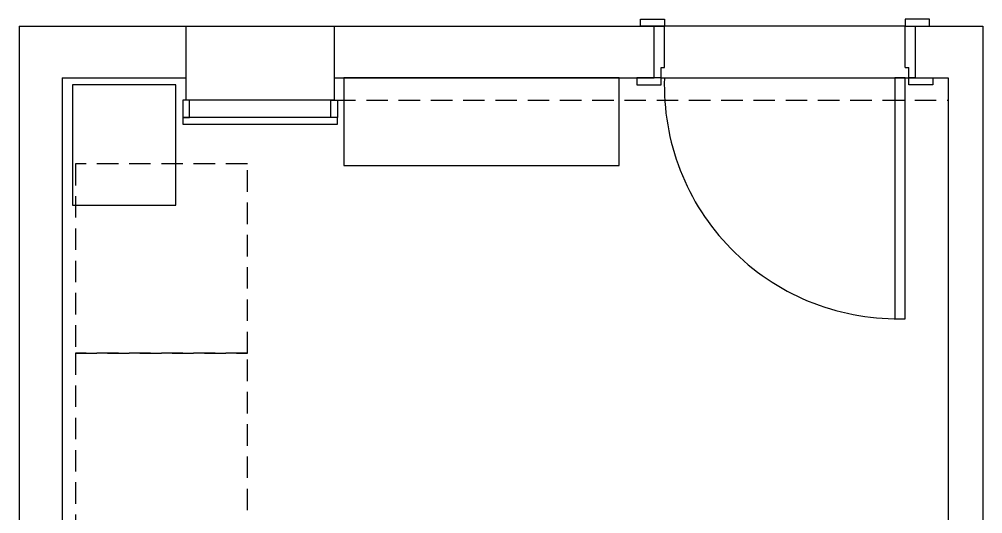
# Model space of a CAD drawing. Extents: x 126968 to 132038, y -1805 to 3860.
# Drawn here: x 131505 to 131785, y -191.6 to -48 of the extents above; entities that cross this region are included whole.
import ezdxf

# ---------------------------------------------------------------- set-up
doc = ezdxf.new("R2010")
doc.units = 0
doc.header["$MEASUREMENT"] = 0
doc.linetypes.add('HIDDEN', pattern=[0.375, 0.25, -0.125])
for name, color, linetype in [('PENA01', 1, 'CONTINUOUS'), ('PENA02', 2, 'CONTINUOUS'), ('PENA03', 3, 'CONTINUOUS'), ('PENA06', 6, 'CONTINUOUS')]:
    doc.layers.add(name, color=color, linetype=linetype)
doc.layers.add('PROJEÇÃO', color=1, linetype='HIDDEN', transparency=0.51)

msp = doc.modelspace()

# ---------------------------------------------------------------- linework, layer by layer
at = {"layer": 'PENA01'}
for p, q in [((131762.47, -49.958, -43.121), (131692.47, -49.958, -43.121)), ((131691.47, -64.958, -43.121), (131763.47, -64.958, -43.121))]:
    msp.add_line(p, q, dxfattribs=at)
at = {"layer": 'PENA01', "linetype": 'Continuous'}
msp.add_arc((131760.22, -67.176, -43.121), 67.786, 178.12504, 270.63394, dxfattribs=at)
at = {"layer": 'PENA02', "linetype": 'Continuous', "elevation": -43.121}
for points in [[(131520.47, -101.958), (131550.47, -101.958), (131550.47, -66.958), (131520.47, -66.958)], [(131599.293, -90.458), (131679.293, -90.458), (131679.293, -64.958), (131599.293, -64.958)], [(131552.47, -76.458), (131554.47, -76.458), (131554.47, -71.458), (131552.47, -71.458)], [(131597.47, -76.458), (131595.47, -76.458), (131595.47, -71.458), (131597.47, -71.458)], [(131552.47, -78.458), (131597.47, -78.458), (131597.47, -76.458), (131552.47, -76.458)]]:
    msp.add_lwpolyline(points, close=True, dxfattribs=at)
at = {"layer": 'PENA03', "linetype": 'Continuous'}
for p, q in [((131689.47, -49.958, -43.121), (131692.47, -49.958, -43.121)), ((131692.47, -61.958, -43.121), (131692.47, -49.958, -43.121)), ((131762.47, -61.958, -43.121), (131762.47, -49.958, -43.121)), ((131762.47, -49.958, -43.121), (131765.47, -49.958, -43.121)), ((131691.47, -61.958, -43.121), (131692.47, -61.958, -43.121)), ((131691.47, -64.958, -43.121), (131691.47, -61.958, -43.121)), ((131762.47, -61.958, -43.121), (131763.47, -61.958, -43.121)), ((131763.47, -64.958, -43.121), (131763.47, -61.958, -43.121)), ((131691.47, -64.958, -43.121), (131689.47, -64.958, -43.121)), ((131765.47, -64.958, -43.121), (131763.47, -64.958, -43.121))]:
    msp.add_line(p, q, dxfattribs=at)
at = {"layer": 'PENA03', "linetype": 'Continuous', "elevation": -43.121}
for points in [[(131692.47, -49.958), (131685.47, -49.958), (131685.47, -47.958), (131692.47, -47.958)], [(131762.47, -49.958), (131769.47, -49.958), (131769.47, -47.958), (131762.47, -47.958)], [(131691.47, -64.958), (131684.47, -64.958), (131684.47, -66.958), (131691.47, -66.958)], [(131762.47, -64.958), (131759.47, -64.958), (131759.47, -134.958), (131762.47, -134.958)], [(131763.47, -64.958), (131770.47, -64.958), (131770.47, -66.958), (131763.47, -66.958)]]:
    msp.add_lwpolyline(points, close=True, dxfattribs=at)
at = {"layer": 'PENA06'}
for p, q in [((131504.97, -49.958, -43.121), (131504.97, -384.958, -43.121)), ((131504.97, -49.958, -43.121), (131553.47, -49.958, -43.121)), ((131596.47, -49.958, -43.121), (131691.97, -49.958, -43.121)), ((131767.97, -49.958, -43.121), (131784.97, -49.958, -43.121)), ((131784.97, -49.958, -43.121), (131784.97, -384.958, -43.121)), ((131517.47, -64.958, -43.121), (131553.47, -64.958, -43.121)), ((131517.47, -64.958, -43.121), (131517.47, -369.958, -43.121)), ((131596.47, -64.958, -43.121), (131689.47, -64.958, -43.121)), ((131765.47, -64.958, -43.121), (131774.97, -64.958, -43.121)), ((131774.97, -64.958, -43.121), (131774.97, -369.958, -43.121))]:
    msp.add_line(p, q, dxfattribs=at)
at = {"layer": 'PENA06', "linetype": 'Continuous'}
for p, q in [((131689.47, -64.958, -43.121), (131689.47, -49.958, -43.121)), ((131765.47, -64.958, -43.121), (131765.47, -49.958, -43.121))]:
    msp.add_line(p, q, dxfattribs=at)
at = {"layer": 'PENA06', "elevation": -43.121}
msp.add_lwpolyline([(131553.47, -71.458), (131553.47, -49.958), (131596.47, -49.958), (131596.47, -71.458)], close=True, dxfattribs=at)
at = {"layer": 'PROJEÇÃO', "ltscale": 25}
msp.add_line((131596.47, -71.458, -43.121), (131774.97, -71.458, -43.121), dxfattribs=at)
at = {"layer": 'PROJEÇÃO', "ltscale": 25, "elevation": -43.121}
for points in [[(131521.27, -144.958), (131571.27, -144.958), (131571.27, -89.958), (131521.27, -89.958)], [(131521.27, -199.958), (131571.27, -199.958), (131571.27, -144.958), (131521.27, -144.958)]]:
    msp.add_lwpolyline(points, close=True, dxfattribs=at)

doc.saveas('drawing.dxf')
